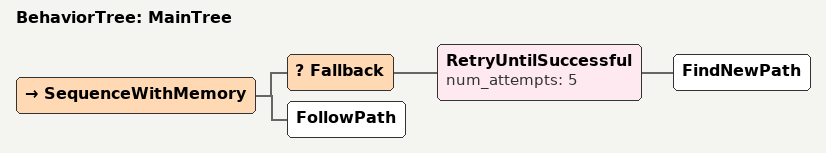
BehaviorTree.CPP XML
<root BTCPP_format="4" >
     <BehaviorTree ID="MainTree">
        <SequenceWithMemory>
          <Fallback>
            <RetryUntilSuccessful num_attempts="5">
              <FindNewPath/>
            </RetryUntilSuccessful>
          </Fallback>
          <FollowPath/>
        </SequenceWithMemory>
     </BehaviorTree>
 </root>
